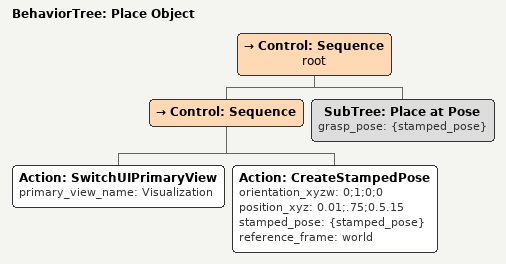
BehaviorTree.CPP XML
<?xml version='1.0' encoding='utf-8'?>
<root BTCPP_format="4" main_tree_to_execute="Place Object">
  <BehaviorTree ID="Place Object" _description="Place an object in the gripper at a manually specified location">
    <Control ID="Sequence" name="root">
      <Control ID="Sequence">
        <Action ID="SwitchUIPrimaryView" primary_view_name="Visualization"/>
        <Action ID="CreateStampedPose" orientation_xyzw="0;1;0;0" position_xyz="0.01;.75;0.5.15" stamped_pose="{stamped_pose}" reference_frame="world"/>
      </Control>
      <SubTree ID="Place at Pose" grasp_pose="{stamped_pose}"/>
    </Control>
  </BehaviorTree>
</root>
